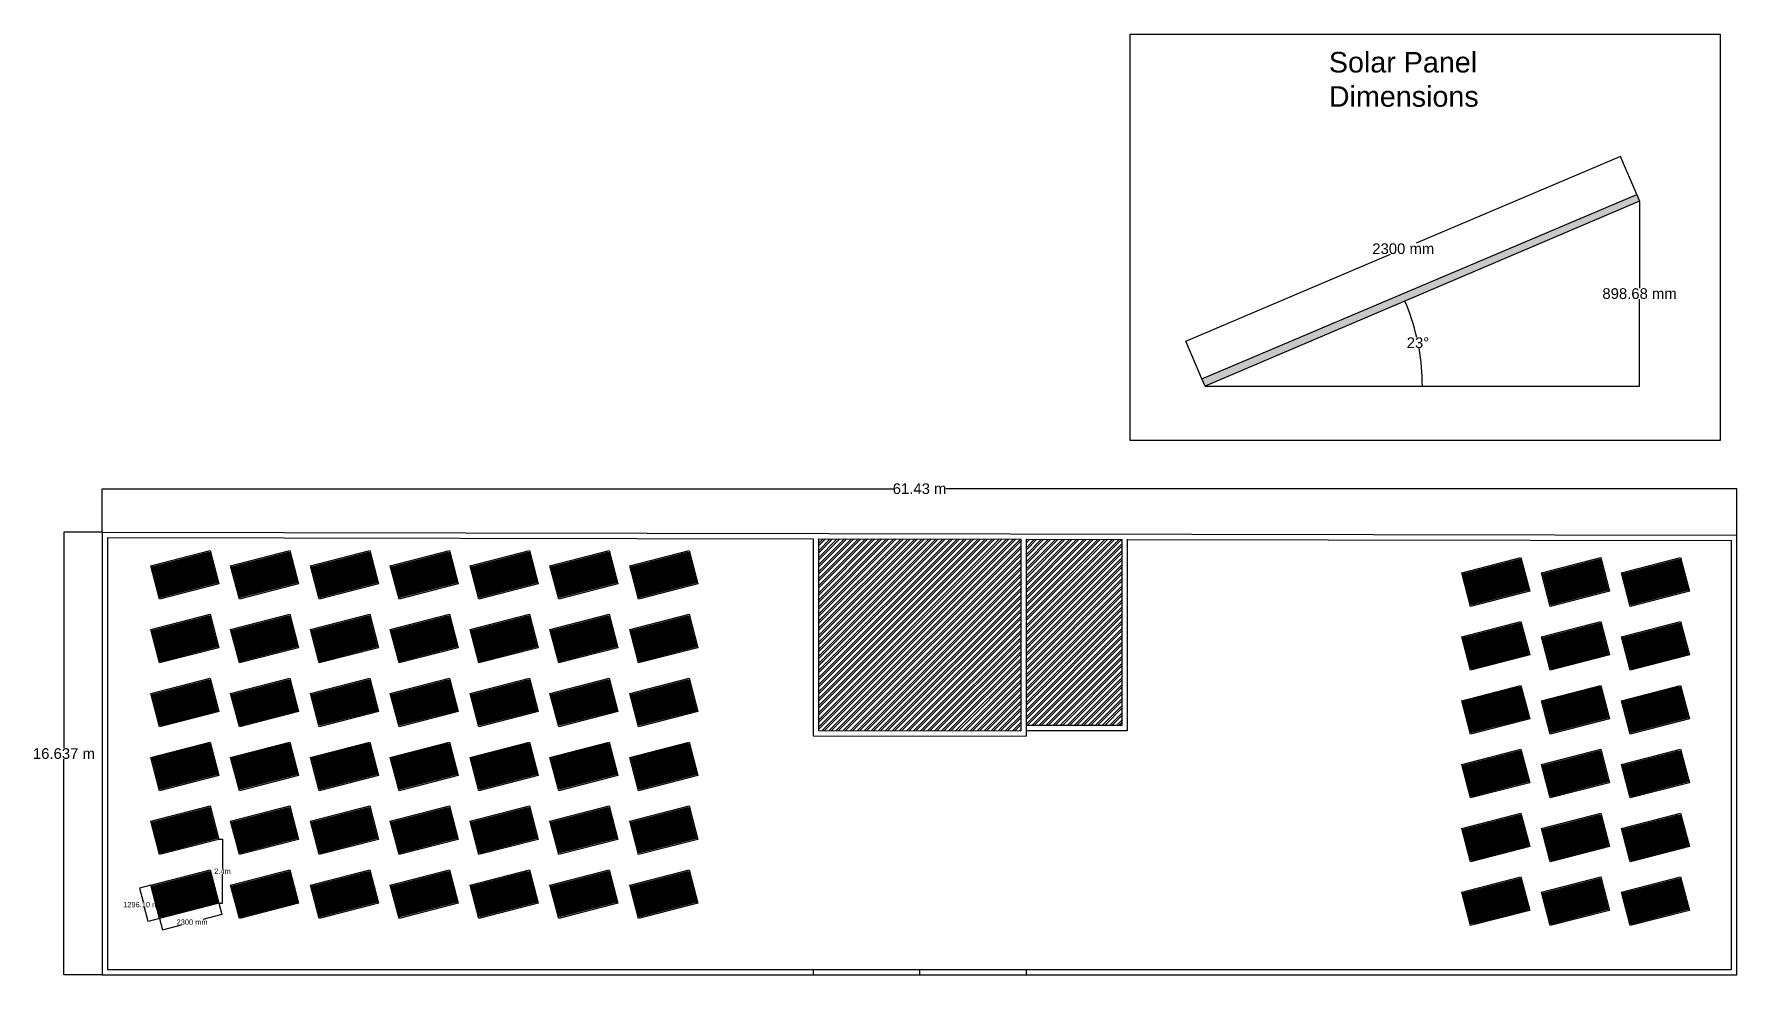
# Model space of a CAD drawing. Header units: metres. Extents: x 8482 to 189832, y 6967 to 135006.
# Drawn here: x 8482 to 72473, y 13527 to 48892 of the extents above; entities that cross this region are included whole.
import ezdxf

# ---------------------------------------------------------------- set-up
doc = ezdxf.new("R2010")
doc.units = ezdxf.units.M
doc.header["$MEASUREMENT"] = 0
doc.styles.get("Standard").update_dxf_attribs({"font": 'arial.ttf'})
doc.dimstyles.get("Standard").update_dxf_attribs({"dimtxt": 0.18, "dimasz": 0.18, "dimexe": 0.18, "dimexo": 0.0625, "dimgap": 0.09, "dimtad": 0, "dimtih": 1, "dimtoh": 1, "dimzin": 0, "dimdsep": 46, "dimtxsty": 'Standard', "dimcen": 0.09, "dimadec": 0, "dimazin": 0, "dimtfac": 1, "dimtofl": 0, "dimtmove": 0, "dimatfit": 3, "dimfxl": 1, "dimtolj": 1, "dimtzin": 0, "dimarcsym": 0})
pattern_1 = [(14.5, (-2844.757, -88503.416), (-6.2595, 24.203691), []), (104.5, (-2844.757, -88503.416), (-24.203691, -6.2595), [])]

# ---------------------------------------------------------------- blocks, each defined once
blk = doc.blocks.new('*U1')
h = blk.add_hatch(color=7)
h.dxf.hatch_style = 1
h.paths.add_polyline_path([(-1279, 339), (-949, -915), (1279, -343), (948, 915)])
h.paths.add_polyline_path([(-1218, 303), (-913, -854), (1218, -307), (912, 854)], flags=16)
h = blk.add_hatch()
h.set_pattern_fill('NET', color=5, scale=200, angle=14.5)
h.set_pattern_definition(pattern_1)
h.paths.add_polyline_path([(-913, -854), (1218, -307), (912, 854), (-1218, 303)])
for points in [[(948, 915), (1279, -343), (-949, -915), (-1279, 339)], [(912, 854), (1218, -307), (-913, -854), (-1218, 303)]]:
    blk.add_lwpolyline(points, close=True)
blk = doc.blocks.new('*U2')
at = {"color": 0, "linetype": 'ByBlock', "lineweight": -2, "transparency": 16777216}
for p in [(0, 12000), (3000, 12000), (6000, 12000), (9000, 12000), (12000, 12000), (15000, 12000), (18000, 12000), (0, 9600), (3000, 9600), (6000, 9600), (9000, 9600), (12000, 9600), (15000, 9600), (18000, 9600), (0, 7200), (3000, 7200), (6000, 7200), (9000, 7200), (12000, 7200), (15000, 7200), (18000, 7200), (0, 4800), (3000, 4800), (6000, 4800), (9000, 4800), (12000, 4800), (15000, 4800), (18000, 4800), (0, 2400), (3000, 2400), (6000, 2400), (9000, 2400), (12000, 2400), (15000, 2400), (18000, 2400), (0, 0), (3000, 0), (6000, 0), (9000, 0), (12000, 0), (15000, 0), (18000, 0)]:
    blk.add_blockref('*U1', p, dxfattribs=at)
blk = doc.blocks.new('*U3')
h = blk.add_hatch(color=7)
h.dxf.hatch_style = 1
h.paths.add_polyline_path([(-1279, 339), (-949, -915), (1279, -343), (948, 915)])
h.paths.add_polyline_path([(-1218, 303), (-913, -854), (1218, -307), (912, 854)], flags=16)
h = blk.add_hatch()
h.set_pattern_fill('NET', color=5, scale=200, angle=14.5)
h.set_pattern_definition(pattern_1)
h.paths.add_polyline_path([(-913, -854), (1218, -307), (912, 854), (-1218, 303)])
for points in [[(948, 915), (1279, -343), (-949, -915), (-1279, 339)], [(912, 854), (1218, -307), (-913, -854), (-1218, 303)]]:
    blk.add_lwpolyline(points, close=True)
blk = doc.blocks.new('*U4')
at = {"color": 0, "linetype": 'ByBlock', "lineweight": -2, "transparency": 16777216}
for p in [(0, 12000), (3000, 12000), (6000, 12000), (0, 9600), (3000, 9600), (6000, 9600), (0, 7200), (3000, 7200), (6000, 7200), (0, 4800), (3000, 4800), (6000, 4800), (0, 2400), (3000, 2400), (6000, 2400), (0, 0), (3000, 0), (6000, 0)]:
    blk.add_blockref('*U3', p, dxfattribs=at)
blk = doc.blocks.new('*D7')
at = {"color": 0, "lineweight": -2, "transparency": 16777216}
for p, q in [((11043, 30165), (9604, 30165)), ((9604, 30165), (9604, 22051)), ((9604, 13528), (9604, 21642)), ((11043, 13528), (9604, 13528))]:
    blk.add_line(p, q, dxfattribs=at)
at = {"color": 0, "transparency": 16777216}
for points in [[(9604, 30165), (9604, 30165), (9604, 30165)], [(9604, 13528), (9604, 13528), (9604, 13528)]]:
    blk.add_solid(points, dxfattribs=at)
at = {"layer": 'Defpoints', "color": 0, "transparency": 16777216}
for p in [(11043, 30165), (9604, 13528), (11043, 13528)]:
    blk.add_point(p, dxfattribs=at)
at = {"color": 0, "transparency": 16777216, "insert": (9604, 21846), "char_height": 400, "attachment_point": 5}
blk.add_mtext('\\A1;16.637 m', dxfattribs=at)
blk = doc.blocks.new('*D8')
at = {"color": 0, "lineweight": -2, "transparency": 16777216}
for p, q in [((11043, 30165), (11043, 31802)), ((11044, 31802), (40777, 31802)), ((72473, 31802), (42740, 31802)), ((72473, 30058), (72473, 31802))]:
    blk.add_line(p, q, dxfattribs=at)
at = {"color": 0, "transparency": 16777216}
for points in [[(11044, 31802), (11044, 31802), (11043, 31802)], [(72473, 31802), (72473, 31802), (72473, 31802)]]:
    blk.add_solid(points, dxfattribs=at)
at = {"layer": 'Defpoints', "color": 0, "transparency": 16777216}
for p in [(72473, 31802), (11043, 30165), (72473, 30058)]:
    blk.add_point(p, dxfattribs=at)
at = {"color": 0, "transparency": 16777216, "insert": (41758, 31802), "char_height": 400, "attachment_point": 5}
blk.add_mtext('\\A1;61.43 m', dxfattribs=at)
blk = doc.blocks.new('*D9')
at = {"color": 0, "lineweight": -2, "transparency": 16777216}
for p, q in [((68814, 42616), (68815, 42616)), ((68814, 42616), (68814, 39339)), ((68814, 35654), (68814, 38931)), ((52489, 35653), (68815, 35653))]:
    blk.add_line(p, q, dxfattribs=at)
at = {"color": 0, "transparency": 16777216}
for points in [[(68814, 42616), (68814, 42616), (68814, 42616)], [(68814, 35654), (68814, 35654), (68814, 35653)]]:
    blk.add_solid(points, dxfattribs=at)
at = {"layer": 'Defpoints', "color": 0, "transparency": 16777216}
for p in [(68814, 42616), (68814, 42616), (52489, 35653)]:
    blk.add_point(p, dxfattribs=at)
at = {"color": 0, "transparency": 16777216, "insert": (68814, 39135), "char_height": 400, "attachment_point": 5}
blk.add_mtext('\\A1;898.68 mm', dxfattribs=at)
blk = doc.blocks.new('*D10')
at = {"color": 0, "lineweight": -2, "transparency": 16777216}
for p, q in [((68103, 44289), (60416, 41026)), ((68707, 42865), (68103, 44289)), ((51765, 37354), (59452, 40617)), ((52370, 35930), (51765, 37354))]:
    blk.add_line(p, q, dxfattribs=at)
at = {"color": 0, "transparency": 16777216}
for points in [[(68102, 44289), (68103, 44289), (68103, 44289)], [(51765, 37354), (51765, 37354), (51765, 37354)]]:
    blk.add_solid(points, dxfattribs=at)
at = {"layer": 'Defpoints', "color": 0, "transparency": 16777216}
for p in [(68103, 44289), (68707, 42864), (52370, 35930)]:
    blk.add_point(p, dxfattribs=at)
at = {"color": 0, "transparency": 16777216, "insert": (59934, 40822), "char_height": 400, "attachment_point": 5}
blk.add_mtext('\\A1;2300 mm', dxfattribs=at)
blk = doc.blocks.new('*D11')
at = {"color": 0, "lineweight": -2, "transparency": 16777216}
for start, end in [(13.02065, 23.09757), (0.00614, 10.09072)]:
    blk.add_arc((52489, 35653), 8163, start, end, dxfattribs=at)
at = {"color": 0, "transparency": 16777216}
for points in [[(59997, 38856), (59997, 38856), (59997, 38856)], [(60652, 35654), (60651, 35654), (60651, 35654)]]:
    blk.add_solid(points, dxfattribs=at)
at = {"layer": 'Defpoints', "color": 0, "transparency": 16777216}
for p in [(68814, 42616), (60578, 36747), (52489, 35653), (52489, 35653), (68814, 35655)]:
    blk.add_point(p, dxfattribs=at)
at = {"color": 0, "transparency": 16777216, "insert": (60486, 37288), "char_height": 400, "attachment_point": 5}
blk.add_mtext('\\A1;23°', dxfattribs=at)
blk = doc.blocks.new('*D12')
at = {"color": 0, "lineweight": -2, "transparency": 16777216}
for p, q in [((12867, 16906), (12441, 16794)), ((12442, 16794), (12579, 16270)), ((12771, 15541), (12633, 16065)), ((13197, 15653), (12771, 15541))]:
    blk.add_line(p, q, dxfattribs=at)
at = {"color": 0, "transparency": 16777216}
for points in [[(12442, 16794), (12442, 16794), (12441, 16794)], [(12771, 15541), (12771, 15541), (12771, 15541)]]:
    blk.add_solid(points, dxfattribs=at)
at = {"layer": 'Defpoints', "color": 0, "transparency": 16777216}
for p in [(12867, 16906), (12771, 15541), (13197, 15653)]:
    blk.add_point(p, dxfattribs=at)
at = {"color": 0, "transparency": 16777216, "insert": (12606, 16168), "char_height": 200, "attachment_point": 5}
blk.add_mtext('\\A1;1296.10 mm', dxfattribs=at)
blk = doc.blocks.new('*D13')
at = {"color": 0, "lineweight": -2, "transparency": 16777216}
for p, q in [((15425, 16225), (15534, 15798)), ((13197, 15653), (13307, 15225)), ((13307, 15226), (14022, 15409)), ((15534, 15798), (14819, 15614))]:
    blk.add_line(p, q, dxfattribs=at)
at = {"color": 0, "transparency": 16777216}
for points in [[(15534, 15798), (15534, 15798), (15534, 15798)], [(13307, 15226), (13307, 15226), (13307, 15226)]]:
    blk.add_solid(points, dxfattribs=at)
at = {"layer": 'Defpoints', "color": 0, "transparency": 16777216}
for p in [(15425, 16225), (13197, 15653), (15534, 15798)]:
    blk.add_point(p, dxfattribs=at)
at = {"color": 0, "transparency": 16777216, "insert": (14421, 15512), "char_height": 200, "attachment_point": 5}
blk.add_mtext('\\A1;2300 mm', dxfattribs=at)
blk = doc.blocks.new('*D14')
at = {"color": 0, "lineweight": -2, "transparency": 16777216}
for p, q in [((15425, 18625), (15563, 18625)), ((15562, 18625), (15562, 17525)), ((15562, 16225), (15562, 17324)), ((15425, 16225), (15563, 16225))]:
    blk.add_line(p, q, dxfattribs=at)
at = {"color": 0, "transparency": 16777216}
for points in [[(15562, 18625), (15563, 18625), (15562, 18625)], [(15562, 16225), (15563, 16225), (15562, 16225)]]:
    blk.add_solid(points, dxfattribs=at)
at = {"layer": 'Defpoints', "color": 0, "transparency": 16777216}
for p in [(15425, 18625), (15425, 16225), (15562, 16225)]:
    blk.add_point(p, dxfattribs=at)
at = {"color": 0, "transparency": 16777216, "insert": (15562, 17425), "char_height": 200, "attachment_point": 5}
blk.add_mtext('\\A1;2.4m', dxfattribs=at)

msp = doc.modelspace()

# ---------------------------------------------------------------- hatches: boundary and pattern name
h = msp.add_hatch()
h.set_pattern_fill('ANSI33', color=3, scale=771.677554)
h.set_pattern_definition([(45, (-393578.5, -234038.98), (-136.41461, 136.41461), []), (45, (-393442.08, -234038.98), (-136.41461, 136.41461), [96.459694, -48.229847])])
h.paths.add_polyline_path([(52488.754, 35653.395), (68814.425, 42616.491), (68707.409, 42864.472), (52369.751, 35929.548)])
h = msp.add_hatch()
h.set_pattern_fill('ANSI32', color=5, scale=500)
h.paths.add_polyline_path([(37958.439, 29918.335), (37958.398, 22717.976), (45558.398, 22704.681), (45558.439, 29904.343)])
h.paths.add_polyline_path([(45758.399, 22904.331), (49358.399, 22904.641), (49358.439, 29897.744), (45758.439, 29903.994)])

# ---------------------------------------------------------------- linework, layer by layer
msp.add_line((52488.754, 35653.395), (68814.193, 35654.784))
at = {"color": 1}
for p, q in [((11043.44, 30165.068), (11043.346, 13527.611)), ((11043.44, 30165.068), (72473.346, 30057.611)), ((11243.44, 30165.067), (11243.44, 30164.718)), ((11043.09, 29965.068), (11043.439, 29965.068)), ((11243.439, 29964.718), (11243.347, 13727.611)), ((11243.439, 29964.718), (37758.439, 29918.336)), ((37758.439, 29918.336), (37758.397, 22518.325)), ((37958.439, 29918.335), (37958.398, 22717.976)), ((37958.439, 29918.335), (45558.439, 29904.343)), ((45558.439, 29904.343), (45558.398, 22704.681)), ((45758.439, 29904.342), (45758.397, 22504.331)), ((45758.439, 29903.994), (49358.439, 29897.744)), ((49358.439, 29904.322), (49358.399, 22904.641)), ((49558.439, 29904.321), (49558.398, 22704.659)), ((49558.439, 29897.396), (72273.346, 29857.961)), ((72273.346, 13727.611), (72273.346, 29857.961)), ((72473.346, 13527.611), (72473.346, 30057.611)), ((37758.397, 22518.325), (45758.397, 22504.331)), ((37958.398, 22717.976), (45558.398, 22704.681)), ((45558.397, 22504.681), (45558.397, 22504.332)), ((45758.398, 22704.331), (45758.747, 22704.331)), ((49358.399, 22904.641), (45758.729, 22904.331)), ((49558.398, 22704.659), (45758.747, 22704.331)), ((11043.346, 13527.611), (72473.346, 13527.611)), ((11243.347, 13727.611), (72273.346, 13727.611)), ((37758.347, 13727.611), (37758.346, 13527.461)), ((41758.347, 13727.611), (41758.346, 13527.438)), ((45758.347, 13727.611), (45758.346, 13527.415))]:
    msp.add_line(p, q, dxfattribs=at)
for points in [[(49672.06, 48891.586), (71841.948, 48891.586), (71841.948, 33615.513), (49672.06, 33615.513)], [(68707.409, 42864.472), (68814.425, 42616.491), (52488.754, 35653.395), (52369.751, 35929.548)]]:
    msp.add_lwpolyline(points, close=True)

# ---------------------------------------------------------------- block references
for name, p in [('*U2', (14145.983, 16567.446)), ('*U4', (63408, 16296.5))]:
    msp.add_blockref(name, p)

# ---------------------------------------------------------------- texts
at = {"color": 2, "insert": (57138, 48218.246), "char_height": 771.67755, "attachment_point": 1}
msp.add_mtext_dynamic_manual_height_columns('Solar Panel Dimensions', width=7670.23048, gutter_width=7.717, heights=[0], dxfattribs=at)
at = {"insert": (54675.922, 46114.119), "char_height": 1.54336, "attachment_point": 1}
msp.add_mtext_dynamic_manual_height_columns('Solar Panel Dimensions', width=9590.73279, gutter_width=7.717, heights=[0], dxfattribs=at)

# ---------------------------------------------------------------- dimensions: what is measured, and where the dimension line sits
dim = msp.add_aligned_dim(p1=(52369.751, 35929.548), p2=(68707.409, 42864.472), distance=1547.71, text='2300 mm', dimstyle='Standard', override={"dimtxt": 400})
dim.commit()
dim.dimension.update_dxf_attribs({"geometry": '*D10', "text_midpoint": (59933.841, 40821.685)})
dim = msp.add_linear_dim(base=(68814.425, 42616.491), p1=(52488.754, 35653.395), p2=(68814.425, 42616.491), angle=90, text='898.68 mm', dimstyle='Standard', override={"dimtxt": 400})
dim.commit()
dim.dimension.update_dxf_attribs({"geometry": '*D9', "text_midpoint": (68814.425, 39134.943)})
dim = msp.add_angular_dim_2l(base=(60577.817, 36747.491), line1=((52488.754, 35653.395), (68814.193, 35654.784)), line2=((68814.425, 42616.491), (52488.754, 35653.395)), dimstyle='Standard', override={"dimtxt": 400})
dim.commit()
dim.dimension.update_dxf_attribs({"geometry": '*D11', "text_midpoint": (60486.129, 37288.018)})
at = {"color": 2}
dim = msp.add_linear_dim(base=(72473.346, 31801.889), p1=(11043.44, 30165.068), p2=(72473.346, 30057.611), text='61.43 m', dimstyle='Standard', override={"dimtxt": 400}, dxfattribs=at)
dim.commit()
dim.dimension.update_dxf_attribs({"geometry": '*D8', "text_midpoint": (41758.393, 31801.889)})
for base, p1, p2, text, override, picture, middle in [((9604.017, 13527.611), (11043.44, 30165.068), (11043.346, 13527.611), '16.637 m', {"dimtxt": 400}, '*D7', (9604.017, 21846.34)), ((15562.471, 16224.866), (15424.665, 18624.866), (15424.665, 16224.866), '2.4m', {"dimtxt": 200}, '*D14', (15562.471, 17424.866))]:
    dim = msp.add_linear_dim(base=base, p1=p1, p2=p2, angle=90, text=text, dimstyle='Standard', override=override, dxfattribs=at)
    dim.commit()
    dim.dimension.update_dxf_attribs({"geometry": picture, "text_midpoint": middle})
for p1, p2, distance, text, picture, middle in [((12867.301, 16906.246), (13196.952, 15652.771), -440.285, '<> mm', '*D12', (12606.32, 16167.526)), ((13196.952, 15652.771), (15424.665, 16224.866), -441.038, '2300 mm', '*D13', (14420.511, 15511.642))]:
    dim = msp.add_aligned_dim(p1=p1, p2=p2, distance=distance, text=text, dimstyle='Standard', override={"dimtxt": 200}, dxfattribs=at)
    dim.commit()
    dim.dimension.update_dxf_attribs({"geometry": picture, "text_midpoint": middle})

doc.saveas('drawing.dxf')
